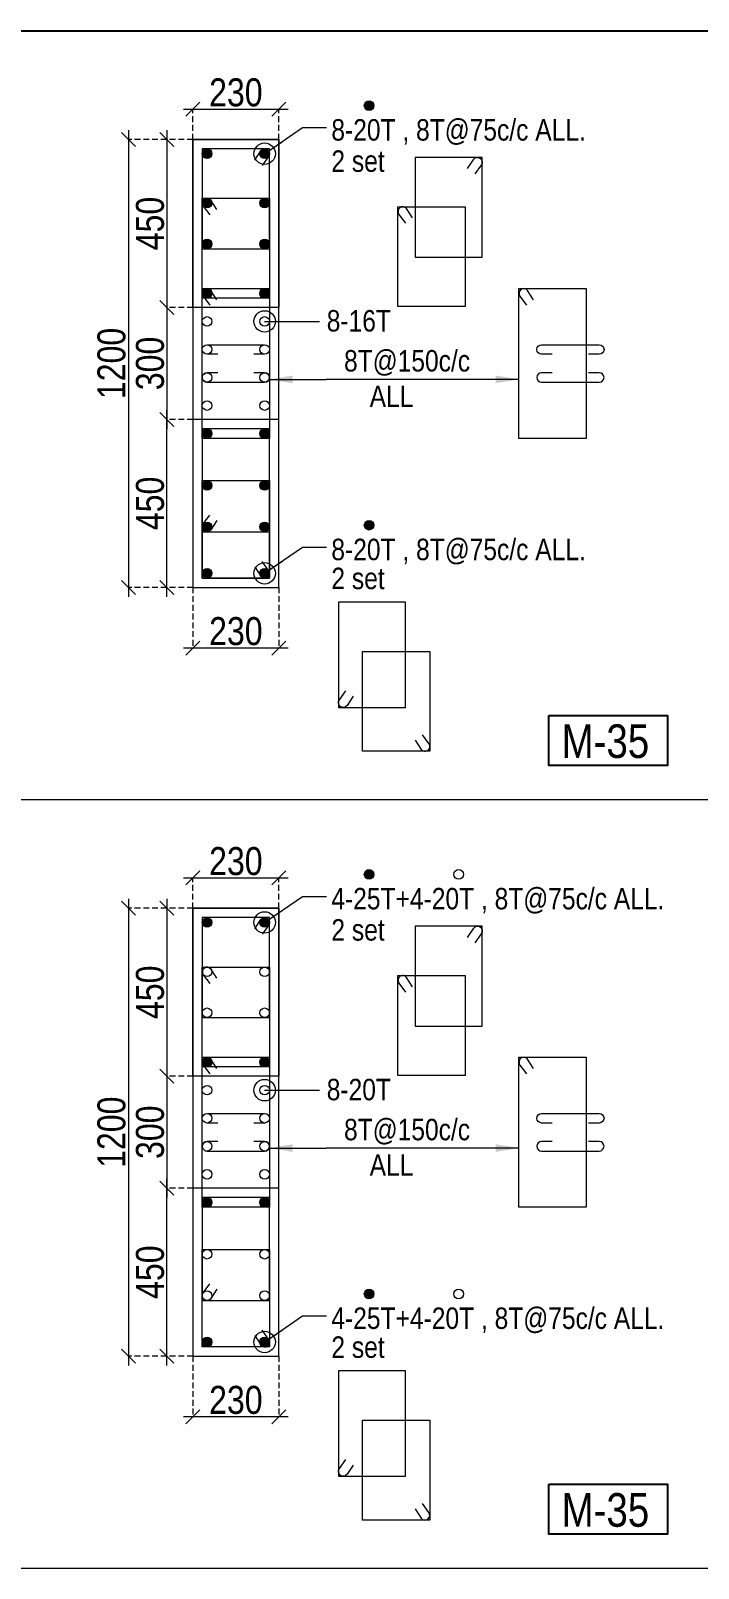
# Model space of a CAD drawing. Header units: millimetres. Extents: x 1112055 to 3390982, y -148532 to 766891.
# Drawn here: x 2122382 to 2129538, y 263630 to 280110 of the extents above; entities that cross this region are included whole.
import ezdxf
from ezdxf.enums import TextEntityAlignment as Align

# ---------------------------------------------------------------- set-up
doc = ezdxf.new("R2010")
doc.units = ezdxf.units.MM
doc.header["$PDMODE"] = 35
doc.header["$PDSIZE"] = -25
doc.linetypes.add('DASHED2', pattern=[0.375, 0.25, -0.125])
for name, color, linetype, lineweight in [('B COL', 1, 'Continuous', 30), ('B COL. SIZE DIM', 220, 'Continuous', 25), ('B COLSCH', 204, 'Continuous', 20), ('B STEEL', 34, 'Continuous', 15), ('B-ST TEXT', 7, 'Continuous', 9)]:
    doc.layers.add(name, color=color, linetype=linetype, lineweight=lineweight)
doc.layers.add('B TEXT', color=7, linetype='Continuous')
doc.styles.add('dim inside', font='romans.shx', dxfattribs={"width": 0.8, "height": 125})
doc.styles.add('SWINC', font='swissc.ttf')
doc.styles.add('TAHOMA', font='tahoma.ttf')
doc.dimstyles.new('dim inside', dxfattribs={"dimtxt": 125, "dimasz": 100, "dimexe": 0, "dimexo": 0, "dimgap": 10, "dimtad": 0, "dimdec": 0, "dimzin": 0, "dimdsep": 46, "dimtxsty": 'dim inside', "dimblk": 'SMALL', "dimcen": 0.09, "dimadec": 0, "dimazin": 0, "dimtfac": 1, "dimtdec": 0, "dimtofl": 0, "dimtmove": 0, "dimatfit": 3, "dimfxl": 1, "dimtolj": 1, "dimtzin": 0, "dimarcsym": 2})
doc.dimstyles.new('PARESH', dxfattribs={"dimscale": 0, "dimtxt": 300, "dimasz": 150, "dimexe": 150, "dimexo": 150, "dimgap": 25, "dimtad": 1, "dimdec": 0, "dimzin": 0, "dimdsep": 46, "dimtxsty": 'TAHOMA', "dimblk": 'ARCHTICK', "dimcen": 100, "dimdle": 150, "dimclrd": 251, "dimclre": 251, "dimclrt": 6, "dimadec": 0, "dimazin": 0, "dimtfac": 1, "dimtdec": 0, "dimtix": 1, "dimtofl": 0, "dimtmove": 0, "dimatfit": 2, "dimfxl": 0.18, "dimtolj": 1, "dimtzin": 0, "dimlwd": 9, "dimlwe": 9, "dimarcsym": 0})

# ---------------------------------------------------------------- blocks, each defined once
blk = doc.blocks.new('_Oblique')
at = {"color": 0, "linetype": 'ByBlock', "lineweight": -2}
blk.add_line((-0.5, -0.5), (0.5, 0.5), dxfattribs=at)
blk = doc.blocks.new('*D1337')
at = {"layer": 'B COL. SIZE DIM', "color": 250, "lineweight": 9, "ltscale": 250, "transparency": 16777216}
blk.add_line((2124021, 271029), (2125141, 271029), dxfattribs=at)
at = {"layer": 'B COL. SIZE DIM', "color": 250, "linetype": 'DASHED2', "lineweight": 9, "ltscale": 250, "transparency": 16777216}
for p, q in [((2124121, 270704), (2124121, 271029)), ((2125041, 270704), (2125041, 271029))]:
    blk.add_line(p, q, dxfattribs=at)
at = {"layer": 'Defpoints', "color": 0, "ltscale": 250, "transparency": 16777216}
for p in [(2125041, 271029), (2124121, 270704), (2125041, 270704)]:
    blk.add_point(p, dxfattribs=at)
at = {"layer": 'B COL. SIZE DIM', "color": 250, "lineweight": 9, "ltscale": 250, "transparency": 16777216, "xscale": 150, "yscale": 150, "zscale": 150, "rotation": 180}
blk.add_blockref('_Oblique', (2124121, 271029), dxfattribs=at)
at = {"layer": 'B COL. SIZE DIM', "color": 250, "lineweight": 9, "ltscale": 250, "transparency": 16777216, "xscale": 150, "yscale": 150, "zscale": 150}
blk.add_blockref('_Oblique', (2125041, 271029), dxfattribs=at)
at = {"layer": 'B COL. SIZE DIM', "color": 6, "ltscale": 250, "transparency": 16777216, "insert": (2124581, 271208), "char_height": 300, "attachment_point": 5, "style": 'SWINC'}
blk.add_mtext('\\A1;230', dxfattribs=at)
blk = doc.blocks.new('*D1338')
at = {"layer": 'B COL. SIZE DIM', "color": 250, "lineweight": 9, "ltscale": 250, "transparency": 16777216}
blk.add_line((2123841, 269004), (2123841, 267604), dxfattribs=at)
at = {"layer": 'B COL. SIZE DIM', "color": 250, "linetype": 'DASHED2', "lineweight": 9, "ltscale": 250, "transparency": 16777216}
for p, q in [((2124121, 268904), (2123841, 268904)), ((2124121, 267704), (2123841, 267704))]:
    blk.add_line(p, q, dxfattribs=at)
at = {"layer": 'Defpoints', "color": 0, "ltscale": 250, "transparency": 16777216}
for p in [(2124121, 268904), (2123841, 267704), (2124121, 267704)]:
    blk.add_point(p, dxfattribs=at)
at = {"layer": 'B COL. SIZE DIM', "color": 250, "lineweight": 9, "ltscale": 250, "transparency": 16777216, "xscale": 150, "yscale": 150, "zscale": 150}
for p, rotation in [((2123841, 268904), 90), ((2123841, 267704), 270)]:
    blk.add_blockref('_Oblique', p, dxfattribs=dict(at, rotation=rotation))
at = {"layer": 'B COL. SIZE DIM', "color": 6, "ltscale": 250, "transparency": 16777216, "insert": (2123662, 268304), "char_height": 300, "attachment_point": 5, "rotation": 90, "style": 'SWINC'}
blk.add_mtext('\\A1;300', dxfattribs=at)
blk = doc.blocks.new('*D1339')
at = {"layer": 'B COL. SIZE DIM', "color": 250, "lineweight": 9, "ltscale": 250, "transparency": 16777216}
blk.add_line((2123841, 270804), (2123841, 268804), dxfattribs=at)
at = {"layer": 'B COL. SIZE DIM', "color": 250, "linetype": 'DASHED2', "lineweight": 9, "ltscale": 250, "transparency": 16777216}
for p, q in [((2124121, 270704), (2123841, 270704)), ((2124121, 268904), (2123841, 268904))]:
    blk.add_line(p, q, dxfattribs=at)
at = {"layer": 'Defpoints', "color": 0, "ltscale": 250, "transparency": 16777216}
for p in [(2124121, 270704), (2123841, 268904), (2124121, 268904)]:
    blk.add_point(p, dxfattribs=at)
at = {"layer": 'B COL. SIZE DIM', "color": 250, "lineweight": 9, "ltscale": 250, "transparency": 16777216, "xscale": 150, "yscale": 150, "zscale": 150}
for p, rotation in [((2123841, 270704), 90), ((2123841, 268904), 270)]:
    blk.add_blockref('_Oblique', p, dxfattribs=dict(at, rotation=rotation))
at = {"layer": 'B COL. SIZE DIM', "color": 6, "ltscale": 250, "transparency": 16777216, "insert": (2123662, 269804), "char_height": 300, "attachment_point": 5, "rotation": 90, "style": 'SWINC'}
blk.add_mtext('\\A1;450', dxfattribs=at)
blk = doc.blocks.new('*D1340')
at = {"layer": 'B COL. SIZE DIM', "color": 250, "lineweight": 9, "ltscale": 250, "transparency": 16777216}
blk.add_line((2123841, 265804), (2123841, 267804), dxfattribs=at)
at = {"layer": 'B COL. SIZE DIM', "color": 250, "linetype": 'DASHED2', "lineweight": 9, "ltscale": 250, "transparency": 16777216}
for p, q in [((2124121, 267704), (2123841, 267704)), ((2124121, 265904), (2123841, 265904))]:
    blk.add_line(p, q, dxfattribs=at)
at = {"layer": 'Defpoints', "color": 0, "ltscale": 250, "transparency": 16777216}
for p in [(2123841, 267704), (2124121, 267704), (2124121, 265904)]:
    blk.add_point(p, dxfattribs=at)
at = {"layer": 'B COL. SIZE DIM', "color": 250, "lineweight": 9, "ltscale": 250, "transparency": 16777216, "xscale": 150, "yscale": 150, "zscale": 150}
for p, rotation in [((2123841, 267704), 90), ((2123841, 265904), 270)]:
    blk.add_blockref('_Oblique', p, dxfattribs=dict(at, rotation=rotation))
at = {"layer": 'B COL. SIZE DIM', "color": 6, "ltscale": 250, "transparency": 16777216, "insert": (2123662, 266804), "char_height": 300, "attachment_point": 5, "rotation": 90, "style": 'SWINC'}
blk.add_mtext('\\A1;450', dxfattribs=at)
blk = doc.blocks.new('*D1341')
at = {"layer": 'B COL. SIZE DIM', "color": 250, "lineweight": 9, "ltscale": 250, "transparency": 16777216}
blk.add_line((2123429, 270804), (2123429, 265804), dxfattribs=at)
at = {"layer": 'B COL. SIZE DIM', "color": 250, "linetype": 'DASHED2', "lineweight": 9, "ltscale": 250, "transparency": 16777216}
for p, q in [((2124121, 270704), (2123429, 270704)), ((2124121, 265904), (2123429, 265904))]:
    blk.add_line(p, q, dxfattribs=at)
at = {"layer": 'Defpoints', "color": 0, "ltscale": 250, "transparency": 16777216}
for p in [(2124121, 270704), (2123429, 265904), (2124121, 265904)]:
    blk.add_point(p, dxfattribs=at)
at = {"layer": 'B COL. SIZE DIM', "color": 250, "lineweight": 9, "ltscale": 250, "transparency": 16777216, "xscale": 150, "yscale": 150, "zscale": 150}
for p, rotation in [((2123429, 270704), 90), ((2123429, 265904), 270)]:
    blk.add_blockref('_Oblique', p, dxfattribs=dict(at, rotation=rotation))
at = {"layer": 'B COL. SIZE DIM', "color": 6, "ltscale": 250, "transparency": 16777216, "insert": (2123249, 268304), "char_height": 300, "attachment_point": 5, "rotation": 90, "style": 'SWINC'}
blk.add_mtext('\\A1;1200', dxfattribs=at)
blk = doc.blocks.new('*D1342')
at = {"layer": 'B COL. SIZE DIM', "color": 250, "linetype": 'DASHED2', "lineweight": 9, "ltscale": 250, "transparency": 16777216}
for p, q in [((2124121, 265904), (2124121, 265254)), ((2125041, 265904), (2125041, 265254))]:
    blk.add_line(p, q, dxfattribs=at)
at = {"layer": 'B COL. SIZE DIM', "color": 250, "lineweight": 9, "ltscale": 250, "transparency": 16777216}
blk.add_line((2125141, 265254), (2124021, 265254), dxfattribs=at)
at = {"layer": 'Defpoints', "color": 0, "ltscale": 250, "transparency": 16777216}
for p in [(2124121, 265904), (2125041, 265904), (2124121, 265254)]:
    blk.add_point(p, dxfattribs=at)
at = {"layer": 'B COL. SIZE DIM', "color": 250, "lineweight": 9, "ltscale": 250, "transparency": 16777216, "xscale": 150, "yscale": 150, "zscale": 150, "rotation": 180}
blk.add_blockref('_Oblique', (2124121, 265254), dxfattribs=at)
at = {"layer": 'B COL. SIZE DIM', "color": 250, "lineweight": 9, "ltscale": 250, "transparency": 16777216, "xscale": 150, "yscale": 150, "zscale": 150}
blk.add_blockref('_Oblique', (2125041, 265254), dxfattribs=at)
at = {"layer": 'B COL. SIZE DIM', "color": 6, "ltscale": 250, "transparency": 16777216, "insert": (2124581, 265433), "char_height": 300, "attachment_point": 5, "style": 'SWINC'}
blk.add_mtext('\\A1;230', dxfattribs=at)
blk = doc.blocks.new('_ArchTick')
at = {"color": 0, "linetype": 'ByBlock', "const_width": 0.15}
blk.add_lwpolyline([(-0.5, -0.5), (0.5, 0.5)], dxfattribs=at)
blk = doc.blocks.new('*D1343')
at = {"layer": 'B COL. SIZE DIM', "color": 250, "lineweight": 9, "ltscale": 250, "transparency": 16777216}
blk.add_line((2124021, 279269), (2125141, 279269), dxfattribs=at)
at = {"layer": 'B COL. SIZE DIM', "color": 250, "linetype": 'DASHED2', "lineweight": 9, "ltscale": 250, "transparency": 16777216}
for p, q in [((2124121, 278944), (2124121, 279269)), ((2125041, 278944), (2125041, 279269))]:
    blk.add_line(p, q, dxfattribs=at)
at = {"layer": 'Defpoints', "color": 0, "ltscale": 250, "transparency": 16777216}
for p in [(2125041, 279269), (2124121, 278944), (2125041, 278944)]:
    blk.add_point(p, dxfattribs=at)
at = {"layer": 'B COL. SIZE DIM', "color": 250, "lineweight": 9, "ltscale": 250, "transparency": 16777216, "xscale": 150, "yscale": 150, "zscale": 150, "rotation": 180}
blk.add_blockref('_Oblique', (2124121, 279269), dxfattribs=at)
at = {"layer": 'B COL. SIZE DIM', "color": 250, "lineweight": 9, "ltscale": 250, "transparency": 16777216, "xscale": 150, "yscale": 150, "zscale": 150}
blk.add_blockref('_Oblique', (2125041, 279269), dxfattribs=at)
at = {"layer": 'B COL. SIZE DIM', "color": 6, "ltscale": 250, "transparency": 16777216, "insert": (2124581, 279448), "char_height": 300, "attachment_point": 5, "style": 'SWINC'}
blk.add_mtext('\\A1;230', dxfattribs=at)
blk = doc.blocks.new('*D1344')
at = {"layer": 'B COL. SIZE DIM', "color": 250, "lineweight": 9, "ltscale": 250, "transparency": 16777216}
blk.add_line((2123841, 277244), (2123841, 275844), dxfattribs=at)
at = {"layer": 'B COL. SIZE DIM', "color": 250, "linetype": 'DASHED2', "lineweight": 9, "ltscale": 250, "transparency": 16777216}
for p, q in [((2124121, 277144), (2123841, 277144)), ((2124121, 275944), (2123841, 275944))]:
    blk.add_line(p, q, dxfattribs=at)
at = {"layer": 'Defpoints', "color": 0, "ltscale": 250, "transparency": 16777216}
for p in [(2124121, 277144), (2123841, 275944), (2124121, 275944)]:
    blk.add_point(p, dxfattribs=at)
at = {"layer": 'B COL. SIZE DIM', "color": 250, "lineweight": 9, "ltscale": 250, "transparency": 16777216, "xscale": 150, "yscale": 150, "zscale": 150}
for p, rotation in [((2123841, 277144), 90), ((2123841, 275944), 270)]:
    blk.add_blockref('_Oblique', p, dxfattribs=dict(at, rotation=rotation))
at = {"layer": 'B COL. SIZE DIM', "color": 6, "ltscale": 250, "transparency": 16777216, "insert": (2123662, 276544), "char_height": 300, "attachment_point": 5, "rotation": 90, "style": 'SWINC'}
blk.add_mtext('\\A1;300', dxfattribs=at)
blk = doc.blocks.new('*D1345')
at = {"layer": 'B COL. SIZE DIM', "color": 250, "lineweight": 9, "ltscale": 250, "transparency": 16777216}
blk.add_line((2123841, 279044), (2123841, 277044), dxfattribs=at)
at = {"layer": 'B COL. SIZE DIM', "color": 250, "linetype": 'DASHED2', "lineweight": 9, "ltscale": 250, "transparency": 16777216}
for p, q in [((2124121, 278944), (2123841, 278944)), ((2124121, 277144), (2123841, 277144))]:
    blk.add_line(p, q, dxfattribs=at)
at = {"layer": 'Defpoints', "color": 0, "ltscale": 250, "transparency": 16777216}
for p in [(2124121, 278944), (2123841, 277144), (2124121, 277144)]:
    blk.add_point(p, dxfattribs=at)
at = {"layer": 'B COL. SIZE DIM', "color": 250, "lineweight": 9, "ltscale": 250, "transparency": 16777216, "xscale": 150, "yscale": 150, "zscale": 150}
for p, rotation in [((2123841, 278944), 90), ((2123841, 277144), 270)]:
    blk.add_blockref('_Oblique', p, dxfattribs=dict(at, rotation=rotation))
at = {"layer": 'B COL. SIZE DIM', "color": 6, "ltscale": 250, "transparency": 16777216, "insert": (2123662, 278044), "char_height": 300, "attachment_point": 5, "rotation": 90, "style": 'SWINC'}
blk.add_mtext('\\A1;450', dxfattribs=at)
blk = doc.blocks.new('*D1346')
at = {"layer": 'B COL. SIZE DIM', "color": 250, "lineweight": 9, "ltscale": 250, "transparency": 16777216}
blk.add_line((2123841, 274044), (2123841, 276044), dxfattribs=at)
at = {"layer": 'B COL. SIZE DIM', "color": 250, "linetype": 'DASHED2', "lineweight": 9, "ltscale": 250, "transparency": 16777216}
for p, q in [((2124121, 275944), (2123841, 275944)), ((2124121, 274144), (2123841, 274144))]:
    blk.add_line(p, q, dxfattribs=at)
at = {"layer": 'Defpoints', "color": 0, "ltscale": 250, "transparency": 16777216}
for p in [(2123841, 275944), (2124121, 275944), (2124121, 274144)]:
    blk.add_point(p, dxfattribs=at)
at = {"layer": 'B COL. SIZE DIM', "color": 250, "lineweight": 9, "ltscale": 250, "transparency": 16777216, "xscale": 150, "yscale": 150, "zscale": 150}
for p, rotation in [((2123841, 275944), 90), ((2123841, 274144), 270)]:
    blk.add_blockref('_Oblique', p, dxfattribs=dict(at, rotation=rotation))
at = {"layer": 'B COL. SIZE DIM', "color": 6, "ltscale": 250, "transparency": 16777216, "insert": (2123662, 275044), "char_height": 300, "attachment_point": 5, "rotation": 90, "style": 'SWINC'}
blk.add_mtext('\\A1;450', dxfattribs=at)
blk = doc.blocks.new('*D1347')
at = {"layer": 'B COL. SIZE DIM', "color": 250, "lineweight": 9, "ltscale": 250, "transparency": 16777216}
blk.add_line((2123429, 279044), (2123429, 274044), dxfattribs=at)
at = {"layer": 'B COL. SIZE DIM', "color": 250, "linetype": 'DASHED2', "lineweight": 9, "ltscale": 250, "transparency": 16777216}
for p, q in [((2124121, 278944), (2123429, 278944)), ((2124121, 274144), (2123429, 274144))]:
    blk.add_line(p, q, dxfattribs=at)
at = {"layer": 'Defpoints', "color": 0, "ltscale": 250, "transparency": 16777216}
for p in [(2124121, 278944), (2123429, 274144), (2124121, 274144)]:
    blk.add_point(p, dxfattribs=at)
at = {"layer": 'B COL. SIZE DIM', "color": 250, "lineweight": 9, "ltscale": 250, "transparency": 16777216, "xscale": 150, "yscale": 150, "zscale": 150}
for p, rotation in [((2123429, 278944), 90), ((2123429, 274144), 270)]:
    blk.add_blockref('_Oblique', p, dxfattribs=dict(at, rotation=rotation))
at = {"layer": 'B COL. SIZE DIM', "color": 6, "ltscale": 250, "transparency": 16777216, "insert": (2123249, 276544), "char_height": 300, "attachment_point": 5, "rotation": 90, "style": 'SWINC'}
blk.add_mtext('\\A1;1200', dxfattribs=at)
blk = doc.blocks.new('*D1348')
at = {"layer": 'B COL. SIZE DIM', "color": 250, "linetype": 'DASHED2', "lineweight": 9, "ltscale": 250, "transparency": 16777216}
for p, q in [((2124121, 274144), (2124121, 273494)), ((2125041, 274144), (2125041, 273494))]:
    blk.add_line(p, q, dxfattribs=at)
at = {"layer": 'B COL. SIZE DIM', "color": 250, "lineweight": 9, "ltscale": 250, "transparency": 16777216}
blk.add_line((2125141, 273494), (2124021, 273494), dxfattribs=at)
at = {"layer": 'Defpoints', "color": 0, "ltscale": 250, "transparency": 16777216}
for p in [(2124121, 274144), (2125041, 274144), (2124121, 273494)]:
    blk.add_point(p, dxfattribs=at)
at = {"layer": 'B COL. SIZE DIM', "color": 250, "lineweight": 9, "ltscale": 250, "transparency": 16777216, "xscale": 150, "yscale": 150, "zscale": 150, "rotation": 180}
blk.add_blockref('_Oblique', (2124121, 273494), dxfattribs=at)
at = {"layer": 'B COL. SIZE DIM', "color": 250, "lineweight": 9, "ltscale": 250, "transparency": 16777216, "xscale": 150, "yscale": 150, "zscale": 150}
blk.add_blockref('_Oblique', (2125041, 273494), dxfattribs=at)
at = {"layer": 'B COL. SIZE DIM', "color": 6, "ltscale": 250, "transparency": 16777216, "insert": (2124581, 273673), "char_height": 300, "attachment_point": 5, "style": 'SWINC'}
blk.add_mtext('\\A1;230', dxfattribs=at)

msp = doc.modelspace()

# ---------------------------------------------------------------- hatches: boundary and pattern name
at = {"layer": 'B STEEL', "lineweight": 13}
h = msp.add_hatch(color=256, dxfattribs=at)
h.dxf.hatch_style = 1
edge = h.paths.add_edge_path()
edge.add_arc((2126009.5, 279307.2), 51.4, 0, 360)
h = msp.add_hatch(color=256, dxfattribs=at)
h.dxf.hatch_style = 1
edge = h.paths.add_edge_path()
edge.add_arc((2124272.6, 278792.3), 51.4, 0, 360)
h = msp.add_hatch(color=256, dxfattribs=at)
h.dxf.hatch_style = 1
edge = h.paths.add_edge_path()
edge.add_arc((2124889.8, 278792.3), 51.4, 0, 360)
h = msp.add_hatch(color=256, dxfattribs=at)
h.dxf.hatch_style = 1
edge = h.paths.add_edge_path()
edge.add_arc((2124272.6, 278262.9), 51.4, 0, 360)
h = msp.add_hatch(color=256, dxfattribs=at)
h.dxf.hatch_style = 1
edge = h.paths.add_edge_path()
edge.add_arc((2124889.8, 278262.9), 51.4, 0, 360)
h = msp.add_hatch(color=256, dxfattribs=at)
h.dxf.hatch_style = 1
edge = h.paths.add_edge_path()
edge.add_arc((2124272.6, 277824), 51.4, 0, 360)
h = msp.add_hatch(color=256, dxfattribs=at)
h.dxf.hatch_style = 1
edge = h.paths.add_edge_path()
edge.add_arc((2124889.8, 277824), 51.4, 0, 360)
h = msp.add_hatch(color=256, dxfattribs=at)
h.dxf.hatch_style = 1
edge = h.paths.add_edge_path()
edge.add_arc((2124272.6, 277295.1), 51.4, 0, 360)
h = msp.add_hatch(color=256, dxfattribs=at)
h.dxf.hatch_style = 1
edge = h.paths.add_edge_path()
edge.add_arc((2124889.8, 277295.1), 51.4, 0, 360)
h = msp.add_hatch(color=256, dxfattribs=at)
h.dxf.hatch_style = 1
edge = h.paths.add_edge_path()
edge.add_arc((2124272.6, 275792.3), 51.4, 0, 360)
h = msp.add_hatch(color=256, dxfattribs=at)
h.dxf.hatch_style = 1
edge = h.paths.add_edge_path()
edge.add_arc((2124889.8, 275792.3), 51.4, 0, 360)
h = msp.add_hatch(color=256, dxfattribs=at)
h.dxf.hatch_style = 1
edge = h.paths.add_edge_path()
edge.add_arc((2124272.6, 275236.3), 51.4, 0, 360)
h = msp.add_hatch(color=256, dxfattribs=at)
h.dxf.hatch_style = 1
edge = h.paths.add_edge_path()
edge.add_arc((2124889.8, 275236.3), 51.4, 0, 360)
h = msp.add_hatch(color=256, dxfattribs=at)
h.dxf.hatch_style = 1
edge = h.paths.add_edge_path()
edge.add_arc((2124272.6, 274792.1), 51.4, 0, 360)
h = msp.add_hatch(color=256, dxfattribs=at)
h.dxf.hatch_style = 1
edge = h.paths.add_edge_path()
edge.add_arc((2124889.8, 274792.1), 51.4, 0, 360)
h = msp.add_hatch(color=256, dxfattribs=at)
h.dxf.hatch_style = 1
edge = h.paths.add_edge_path()
edge.add_arc((2126009.5, 274810), 51.4, 0, 360)
h = msp.add_hatch(color=256, dxfattribs=at)
h.dxf.hatch_style = 1
edge = h.paths.add_edge_path()
edge.add_arc((2124272.6, 274295.1), 51.4, 0, 360)
h = msp.add_hatch(color=256, dxfattribs=at)
h.dxf.hatch_style = 1
edge = h.paths.add_edge_path()
edge.add_arc((2124889.8, 274295.1), 51.4, 0, 360)
h = msp.add_hatch(color=256, dxfattribs=at)
h.dxf.hatch_style = 1
edge = h.paths.add_edge_path()
edge.add_arc((2126009.5, 271067.3), 51.4, 0, 360)
h = msp.add_hatch(color=256, dxfattribs=at)
h.dxf.hatch_style = 1
edge = h.paths.add_edge_path()
edge.add_arc((2124272.6, 270552.4), 51.4, 0, 360)
h = msp.add_hatch(color=256, dxfattribs=at)
h.dxf.hatch_style = 1
edge = h.paths.add_edge_path()
edge.add_arc((2124889.8, 270552.4), 51.4, 0, 360)
h = msp.add_hatch(color=256, dxfattribs=at)
h.dxf.hatch_style = 1
edge = h.paths.add_edge_path()
edge.add_arc((2124272.6, 269055.2), 51.4, 0, 360)
h = msp.add_hatch(color=256, dxfattribs=at)
h.dxf.hatch_style = 1
edge = h.paths.add_edge_path()
edge.add_arc((2124889.8, 269055.2), 51.4, 0, 360)
h = msp.add_hatch(color=256, dxfattribs=at)
h.dxf.hatch_style = 1
edge = h.paths.add_edge_path()
edge.add_arc((2124272.6, 267552.4), 51.4, 0, 360)
h = msp.add_hatch(color=256, dxfattribs=at)
h.dxf.hatch_style = 1
edge = h.paths.add_edge_path()
edge.add_arc((2124889.8, 267552.4), 51.4, 0, 360)
h = msp.add_hatch(color=256, dxfattribs=at)
h.dxf.hatch_style = 1
edge = h.paths.add_edge_path()
edge.add_arc((2126009.5, 266570.1), 51.4, 0, 360)
h = msp.add_hatch(color=256, dxfattribs=at)
h.dxf.hatch_style = 1
edge = h.paths.add_edge_path()
edge.add_arc((2124272.6, 266055.2), 51.4, 0, 360)
h = msp.add_hatch(color=256, dxfattribs=at)
h.dxf.hatch_style = 1
edge = h.paths.add_edge_path()
edge.add_arc((2124889.8, 266055.2), 51.4, 0, 360)

# ---------------------------------------------------------------- linework, layer by layer
msp.add_line((2088785.4, 280110.1), (2232628.6, 280110.1))
at = {"layer": 'B COL', "lineweight": 13}
for points in [[(2124121.2, 274143.7), (2125041.2, 274143.7), (2125041.2, 278943.7), (2124121.2, 278943.7)], [(2124121.2, 278943.7), (2125041.2, 278943.7), (2125041.2, 277143.7), (2124121.2, 277143.7)], [(2124121.2, 274143.7), (2125041.2, 274143.7), (2125041.2, 275943.7), (2124121.2, 275943.7)], [(2124121.2, 265903.8), (2125041.2, 265903.8), (2125041.2, 270703.8), (2124121.2, 270703.8)], [(2124121.2, 270703.8), (2125041.2, 270703.8), (2125041.2, 268903.8), (2124121.2, 268903.8)], [(2124121.2, 265903.8), (2125041.2, 265903.8), (2125041.2, 267703.8), (2124121.2, 267703.8)]]:
    msp.add_lwpolyline(points, close=True, dxfattribs=at)
at = {"layer": 'B COLSCH', "color": 250, "lineweight": 0}
for p, q in [((2088785.4, 280110.1), (2230883.4, 280110.1)), ((2088785.4, 271870.3), (2230883.4, 271870.3)), ((2088785.4, 263630.4), (2230883.4, 263630.4))]:
    msp.add_line(p, q, dxfattribs=at)
at = {"layer": 'B STEEL', "lineweight": 13}
for points in [[(2124221.2, 277772.6), (2124941.2, 277772.6), (2124941.2, 278843.7), (2124221.2, 278843.7)], [(2126502.6, 277681.9), (2127222.6, 277681.9), (2127222.6, 278753), (2126502.6, 278753)], [(2124221.2, 278314.3), (2124941.2, 278314.3), (2124941.2, 277243.7), (2124221.2, 277243.7)], [(2126319.1, 278223.6), (2127039.1, 278223.6), (2127039.1, 277153), (2126319.1, 277153)], [(2124221.2, 274243.7), (2124941.2, 274243.7), (2124941.2, 275843.7), (2124221.2, 275843.7)], [(2124221.2, 274740.7), (2124941.2, 274740.7), (2124941.2, 275843.7), (2124221.2, 275843.7)], [(2124221.2, 275287.7), (2124941.2, 275287.7), (2124941.2, 274243.7), (2124221.2, 274243.7)], [(2125680.3, 272856.8), (2126400.3, 272856.8), (2126400.3, 273986.8), (2125680.3, 273986.8)], [(2125940.1, 273457.9), (2126660.1, 273457.9), (2126660.1, 272386.8), (2125940.1, 272386.8)], [(2124221.2, 269532.8), (2124941.2, 269532.8), (2124941.2, 270603.8), (2124221.2, 270603.8)], [(2126502.6, 269442), (2127222.6, 269442), (2127222.6, 270513.1), (2126502.6, 270513.1)], [(2124221.2, 270074.5), (2124941.2, 270074.5), (2124941.2, 269003.8), (2124221.2, 269003.8)], [(2126319.1, 269983.8), (2127039.1, 269983.8), (2127039.1, 268913.1), (2126319.1, 268913.1)], [(2124221.2, 266500.9), (2124941.2, 266500.9), (2124941.2, 267603.8), (2124221.2, 267603.8)], [(2124221.2, 267047.9), (2124941.2, 267047.9), (2124941.2, 266003.8), (2124221.2, 266003.8)], [(2125680.3, 264617), (2126400.3, 264617), (2126400.3, 265746.9), (2125680.3, 265746.9)], [(2125940.1, 265218), (2126660.1, 265218), (2126660.1, 264146.9), (2125940.1, 264146.9)]]:
    msp.add_lwpolyline(points, close=True, dxfattribs=at)
for points in [[(2124784.2, 278723.5), (2124848.9, 278823.5, -1), (2124930.6, 278761), (2124861.6, 278666.2)], [(2124784.2, 278723.5), (2124848.9, 278823.5, -1), (2124930.6, 278761), (2124861.6, 278666.2)], [(2127065.5, 278632.8), (2127130.3, 278732.8, -1), (2127212, 278670.3), (2127143, 278575.5)], [(2124378.2, 278194.2), (2124313.5, 278294.1, 1), (2124231.8, 278231.7), (2124300.8, 278136.8)], [(2126476.1, 278103.4), (2126411.4, 278203.4, 1), (2126329.6, 278141), (2126398.7, 278046.1)], [(2124378.2, 274860.9), (2124313.5, 274760.9, -1), (2124231.8, 274823.4), (2124300.8, 274918.2)], [(2124784.2, 274363.9), (2124848.9, 274263.9, 1), (2124930.6, 274326.3), (2124861.6, 274421.2)], [(2124784.2, 274363.9), (2124848.9, 274263.9, 1), (2124930.6, 274326.3), (2124861.6, 274421.2)], [(2125837.3, 272977), (2125772.6, 272877, -1), (2125690.9, 272939.4), (2125759.9, 273034.3)], [(2126503.1, 272507), (2126567.9, 272407, 1), (2126649.6, 272469.4), (2126580.5, 272564.3)], [(2124784.2, 270483.7), (2124848.9, 270583.6, -1), (2124930.6, 270521.2), (2124861.6, 270426.3)], [(2127065.5, 270392.9), (2127130.3, 270492.9, -1), (2127212, 270430.5), (2127143, 270335.6)], [(2124378.2, 269954.3), (2124313.5, 270054.3, 1), (2124231.8, 269991.9), (2124300.8, 269897)], [(2126476.1, 269863.6), (2126411.4, 269963.6, 1), (2126329.6, 269901.1), (2126398.7, 269806.3)], [(2124378.2, 266621.1), (2124313.5, 266521.1, -1), (2124231.8, 266583.5), (2124300.8, 266678.4)], [(2124784.2, 266124), (2124848.9, 266024, 1), (2124930.6, 266086.5), (2124861.6, 266181.3)], [(2125837.3, 264737.1), (2125772.6, 264637.2, -1), (2125690.9, 264699.6), (2125759.9, 264794.5)], [(2126503.1, 264267.1), (2126567.9, 264167.1, 1), (2126649.6, 264229.6), (2126580.5, 264324.4)]]:
    msp.add_lwpolyline(points, format="xyb", dxfattribs=at)
at = {"layer": 'B STEEL', "color": 3, "lineweight": 13}
for points in [[(2124941.2, 275740.8), (2124221.2, 275740.8), (2124221.2, 277346.5), (2124941.2, 277346.5)], [(2128335.9, 275740.8), (2127615.9, 275740.8), (2127615.9, 277346.5), (2128335.9, 277346.5)], [(2124941.2, 267501), (2124221.2, 267501), (2124221.2, 269106.7), (2124941.2, 269106.7)], [(2128335.9, 267501), (2127615.9, 267501), (2127615.9, 269106.7), (2128335.9, 269106.7)]]:
    msp.add_lwpolyline(points, close=True, dxfattribs=at)
for points in [[(2124378.2, 277226.3), (2124313.5, 277326.3, 1), (2124231.8, 277263.9), (2124300.8, 277169)], [(2127773, 277226.3), (2127708.2, 277326.3, 1), (2127626.5, 277263.9), (2127695.5, 277169)], [(2124387.2, 276642.5), (2124272.6, 276642.5, -1), (2124272.6, 276745.4), (2124889.8, 276745.4, -1), (2124889.8, 276642.5), (2124775.2, 276642.5)], [(2127973.4, 276642.5), (2127858.9, 276642.5, -1), (2127858.9, 276745.4), (2128476, 276745.4, -1), (2128476, 276642.5), (2128361.5, 276642.5)], [(2124387.2, 276444.8), (2124272.6, 276444.8, 1), (2124272.6, 276342), (2124889.8, 276342, 1), (2124889.8, 276444.8), (2124775.2, 276444.8)], [(2127973.4, 276444.8), (2127858.9, 276444.8, 1), (2127858.9, 276342), (2128476, 276342, 1), (2128476, 276444.8), (2128361.5, 276444.8)], [(2124378.2, 268986.5), (2124313.5, 269086.5, 1), (2124231.8, 269024), (2124300.8, 268929.1)], [(2127773, 268986.5), (2127708.2, 269086.5, 1), (2127626.5, 269024), (2127695.5, 268929.1)], [(2124387.2, 268402.7), (2124272.6, 268402.7, -1), (2124272.6, 268505.5), (2124889.8, 268505.5, -1), (2124889.8, 268402.7), (2124775.2, 268402.7)], [(2127973.4, 268402.7), (2127858.9, 268402.7, -1), (2127858.9, 268505.5), (2128476, 268505.5, -1), (2128476, 268402.7), (2128361.5, 268402.7)], [(2124387.2, 268205), (2124272.6, 268205, 1), (2124272.6, 268102.1), (2124889.8, 268102.1, 1), (2124889.8, 268205), (2124775.2, 268205)], [(2127973.4, 268205), (2127858.9, 268205, 1), (2127858.9, 268102.1), (2128476, 268102.1, 1), (2128476, 268205), (2128361.5, 268205)]]:
    msp.add_lwpolyline(points, format="xyb", dxfattribs=at)
at = {"layer": 'B STEEL', "lineweight": 13}
for centre in [(2126009.5, 279307.2), (2124272.6, 278792.3), (2124889.8, 278792.3), (2124272.6, 278262.9), (2124889.8, 278262.9), (2124272.6, 277824), (2124889.8, 277824), (2124272.6, 277295.1), (2124889.8, 277295.1), (2124272.6, 276994.5), (2124889.8, 276994.5), (2124272.6, 276694), (2124889.8, 276694), (2124272.6, 276393.4), (2124889.8, 276393.4), (2124272.6, 276092.8), (2124889.8, 276092.8), (2124272.6, 275792.3), (2124889.8, 275792.3), (2124272.6, 275236.3), (2124889.8, 275236.3), (2124272.6, 274792.1), (2124889.8, 274792.1), (2126009.5, 274810), (2124272.6, 274295.1), (2124889.8, 274295.1), (2126009.5, 271067.3), (2126969.1, 271067.3), (2124272.6, 270552.4), (2124889.8, 270552.4), (2124272.6, 270023.1), (2124889.8, 270023.1), (2124272.6, 269584.2), (2124889.8, 269584.2), (2124272.6, 269055.2), (2124889.8, 269055.2), (2124272.6, 268754.7), (2124889.8, 268754.7), (2124272.6, 268454.1), (2124889.8, 268454.1), (2124272.6, 268153.6), (2124889.8, 268153.6), (2124272.6, 267853), (2124889.8, 267853), (2124272.6, 267552.4), (2124889.8, 267552.4), (2124272.6, 266996.5), (2124889.8, 266996.5), (2124272.6, 266552.3), (2124889.8, 266552.3), (2126009.5, 266570.1), (2126969.1, 266570.1), (2124272.6, 266055.2), (2124889.8, 266055.2)]:
    msp.add_circle(centre, 51.4, dxfattribs=at)
at = {"layer": 'B TEXT', "color": 1}
for points in [[(2127935.2, 272771.9), (2129209.8, 272771.9), (2129209.8, 272233.9), (2127935.2, 272233.9)], [(2127935.2, 264532), (2129209.8, 264532), (2129209.8, 263994.1), (2127935.2, 263994.1)]]:
    msp.add_lwpolyline(points, close=True, dxfattribs=at)

# ---------------------------------------------------------------- texts
at = {"layer": 'B TEXT', "lineweight": 15, "style": 'SWINC'}
for s, p in [('8-20T , 8T@75c/c ALL.', (2125604.8, 278863.6)), ('2 set', (2125604.8, 278528.7)), ('8-16T', (2125555.2, 276817.2)), ('8T@150c/c', (2125740.7, 276388.5)), ('ALL', (2126015.3, 276007.7)), ('8-20T , 8T@75c/c ALL.', (2125604.8, 274366.4)), ('2 set', (2125604.8, 274056.2)), ('4-25T+4-20T , 8T@75c/c ALL.', (2125604.8, 270623.7)), ('2 set', (2125604.8, 270288.9)), ('8-20T', (2125555.2, 268577.4)), ('8T@150c/c', (2125740.7, 268148.6)), ('ALL', (2126015.3, 267767.9)), ('4-25T+4-20T , 8T@75c/c ALL.', (2125604.8, 266126.6)), ('2 set', (2125604.8, 265816.4))]:
    msp.add_text(s, height=230, dxfattribs=at).set_placement(p, align=Align.BOTTOM_LEFT)
at = {"layer": 'B TEXT', "color": 1, "style": 'SWINC'}
for p in [(2128072.6, 272207.4), (2128072.6, 263967.5)]:
    msp.add_text('M-35', height=360, dxfattribs=at).set_placement(p, align=Align.BOTTOM_LEFT)

# ---------------------------------------------------------------- dimensions: what is measured, and where the dimension line sits
at = {"layer": 'B COL. SIZE DIM', "color": 250, "ltscale": 250}
for base, p1, p2, picture, middle in [((2125041.2, 279268.5), (2124121.2, 278943.7), (2125041.2, 278943.7), '*D1343', (2124581.2, 279447.7)), ((2124121.2, 273494.1), (2125041.2, 274143.7), (2124121.2, 274143.7), '*D1348', (2124581.2, 273673.3)), ((2125041.2, 271028.7), (2124121.2, 270703.8), (2125041.2, 270703.8), '*D1337', (2124581.2, 271207.9)), ((2124121.2, 265254.3), (2125041.2, 265903.8), (2124121.2, 265903.8), '*D1342', (2124581.2, 265433.5))]:
    dim = msp.add_linear_dim(base=base, p1=p1, p2=p2, dimstyle='dim inside', override={"dimtxt": 300, "dimasz": 150, "dimgap": 25, "dimtad": 3, "dimlfac": 0.25, "dimtxsty": 'SWINC', "dimblk1": 'Oblique', "dimblk2": 'Oblique', "dimsah": 1, "dimdle": 100, "dimclrd": 250, "dimclre": 250, "dimclrt": 6, "dimfxl": 1000, "dimlwd": 9, "dimlwe": 9}, dxfattribs=at)
    dim.commit()
    dim.dimension.update_dxf_attribs({"geometry": picture, "text_midpoint": middle})
for base, p1, p2, angle, picture, middle in [((2123428.5, 274143.7), (2124121.2, 278943.7), (2124121.2, 274143.7), 90, '*D1347', (2123249.3, 276543.7)), ((2123840.7, 277143.7), (2124121.2, 278943.7), (2124121.2, 277143.7), 90, '*D1345', (2123661.9, 278043.7)), ((2123840.7, 275943.7), (2124121.2, 277143.7), (2124121.2, 275943.7), 90, '*D1344', (2123661.9, 276543.7)), ((2123840.7, 275943.7), (2124121.2, 274143.7), (2124121.2, 275943.7), 270, '*D1346', (2123661.9, 275043.7)), ((2123428.5, 265903.8), (2124121.2, 270703.8), (2124121.2, 265903.8), 90, '*D1341', (2123249.3, 268303.8)), ((2123840.7, 268903.8), (2124121.2, 270703.8), (2124121.2, 268903.8), 90, '*D1339', (2123661.9, 269803.8)), ((2123840.7, 267703.8), (2124121.2, 268903.8), (2124121.2, 267703.8), 90, '*D1338', (2123661.9, 268303.8)), ((2123840.7, 267703.8), (2124121.2, 265903.8), (2124121.2, 267703.8), 270, '*D1340', (2123661.9, 266803.8))]:
    dim = msp.add_linear_dim(base=base, p1=p1, p2=p2, angle=angle, dimstyle='dim inside', override={"dimtxt": 300, "dimasz": 150, "dimgap": 25, "dimtad": 3, "dimlfac": 0.25, "dimtxsty": 'SWINC', "dimblk1": 'Oblique', "dimblk2": 'Oblique', "dimsah": 1, "dimdle": 100, "dimclrd": 250, "dimclre": 250, "dimclrt": 6, "dimfxl": 1000, "dimlwd": 9, "dimlwe": 9}, dxfattribs=at)
    dim.commit()
    dim.dimension.update_dxf_attribs({"geometry": picture, "text_midpoint": middle})

# ---------------------------------------------------------------- leaders
at = {"layer": 'B-ST TEXT', "lineweight": 15}
for points, override in [([(2124889.8, 278792.3), (2125296.9, 279071.9), (2125551.4, 279071.9)], {"dimscale": 1, "dimasz": 230, "dimtad": 0, "dimclrd": 0, "dimldrblk": 'Origin', "dimtfill": 2}), ([(2124889.8, 276994.5), (2125478.2, 276994.5)], {"dimscale": 1, "dimasz": 230, "dimtad": 0, "dimclrd": 0, "dimldrblk": 'Origin', "dimtfill": 2}), ([(2124941.2, 276373.5), (2125550.4, 276373.5)], {"dimscale": 1, "dimasz": 250, "dimtad": 0, "dimclrd": 0, "dimtfill": 2}), ([(2127615.9, 276373.5), (2125550.4, 276373.5)], {"dimscale": 1, "dimasz": 250, "dimtad": 0, "dimclrd": 0, "dimtfill": 2}), ([(2124889.8, 274295.1), (2125296.9, 274574.7), (2125551.4, 274574.7)], {"dimscale": 1, "dimasz": 230, "dimtad": 0, "dimclrd": 0, "dimldrblk": 'Origin', "dimtfill": 2}), ([(2124889.8, 270552.4), (2125296.9, 270832), (2125551.4, 270832)], {"dimscale": 1, "dimasz": 230, "dimtad": 0, "dimclrd": 0, "dimldrblk": 'Origin', "dimtfill": 2}), ([(2124889.8, 268754.7), (2125478.2, 268754.7)], {"dimscale": 1, "dimasz": 230, "dimtad": 0, "dimclrd": 0, "dimldrblk": 'Origin', "dimtfill": 2}), ([(2124941.2, 268133.7), (2125550.4, 268133.7)], {"dimscale": 1, "dimasz": 250, "dimtad": 0, "dimclrd": 0, "dimtfill": 2}), ([(2127615.9, 268133.7), (2125550.4, 268133.7)], {"dimscale": 1, "dimasz": 250, "dimtad": 0, "dimclrd": 0, "dimtfill": 2}), ([(2124889.8, 266055.2), (2125296.9, 266334.9), (2125551.4, 266334.9)], {"dimscale": 1, "dimasz": 230, "dimtad": 0, "dimclrd": 0, "dimldrblk": 'Origin', "dimtfill": 2})]:
    msp.add_leader(points, dimstyle='PARESH', override=override, dxfattribs=at)

doc.saveas('drawing.dxf')
